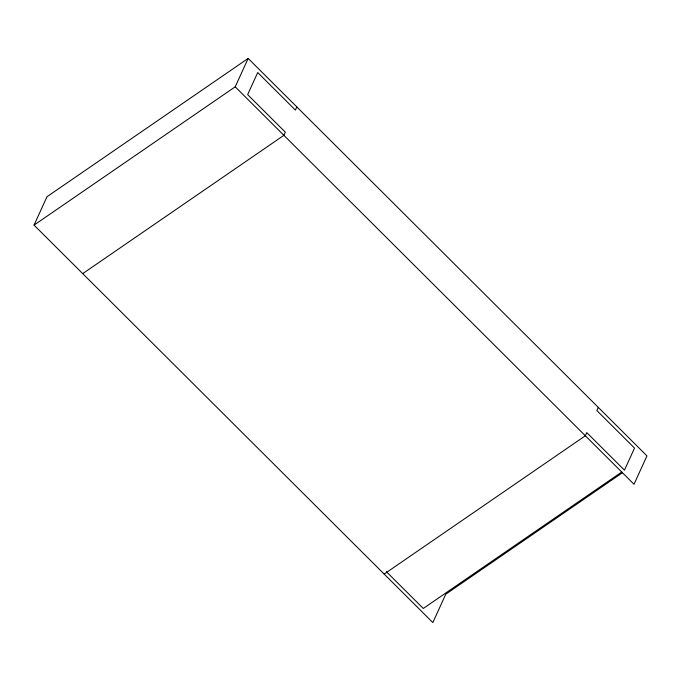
<?xml version="1.0" encoding="UTF-8"?>
<svg xmlns="http://www.w3.org/2000/svg" width="681" height="681" viewBox="0 0 681 681"><rect width="100%" height="100%" fill="white"/><g stroke="black" fill="none" stroke-linecap="round" stroke-linejoin="round"><path stroke-width="1.02" d="M622.46 472.725L445.783 594.19L432.844 622.579L34.05 225.113L46.989 196.724L248.156 58.421L646.95 455.887L634.011 484.276L235.217 86.81L248.156 58.421M296.831 106.934L295.392 110.092L257.707 72.535L247.646 94.608L285.33 132.165L283.892 135.323L82.724 273.617M598.276 407.383L596.837 410.532L634.522 448.089L624.46 470.171L586.784 432.614L585.345 435.763L384.169 574.066M34.05 225.113L235.217 86.81M621.838 471.967L423.293 608.465L386.365 571.665"/></g></svg>
